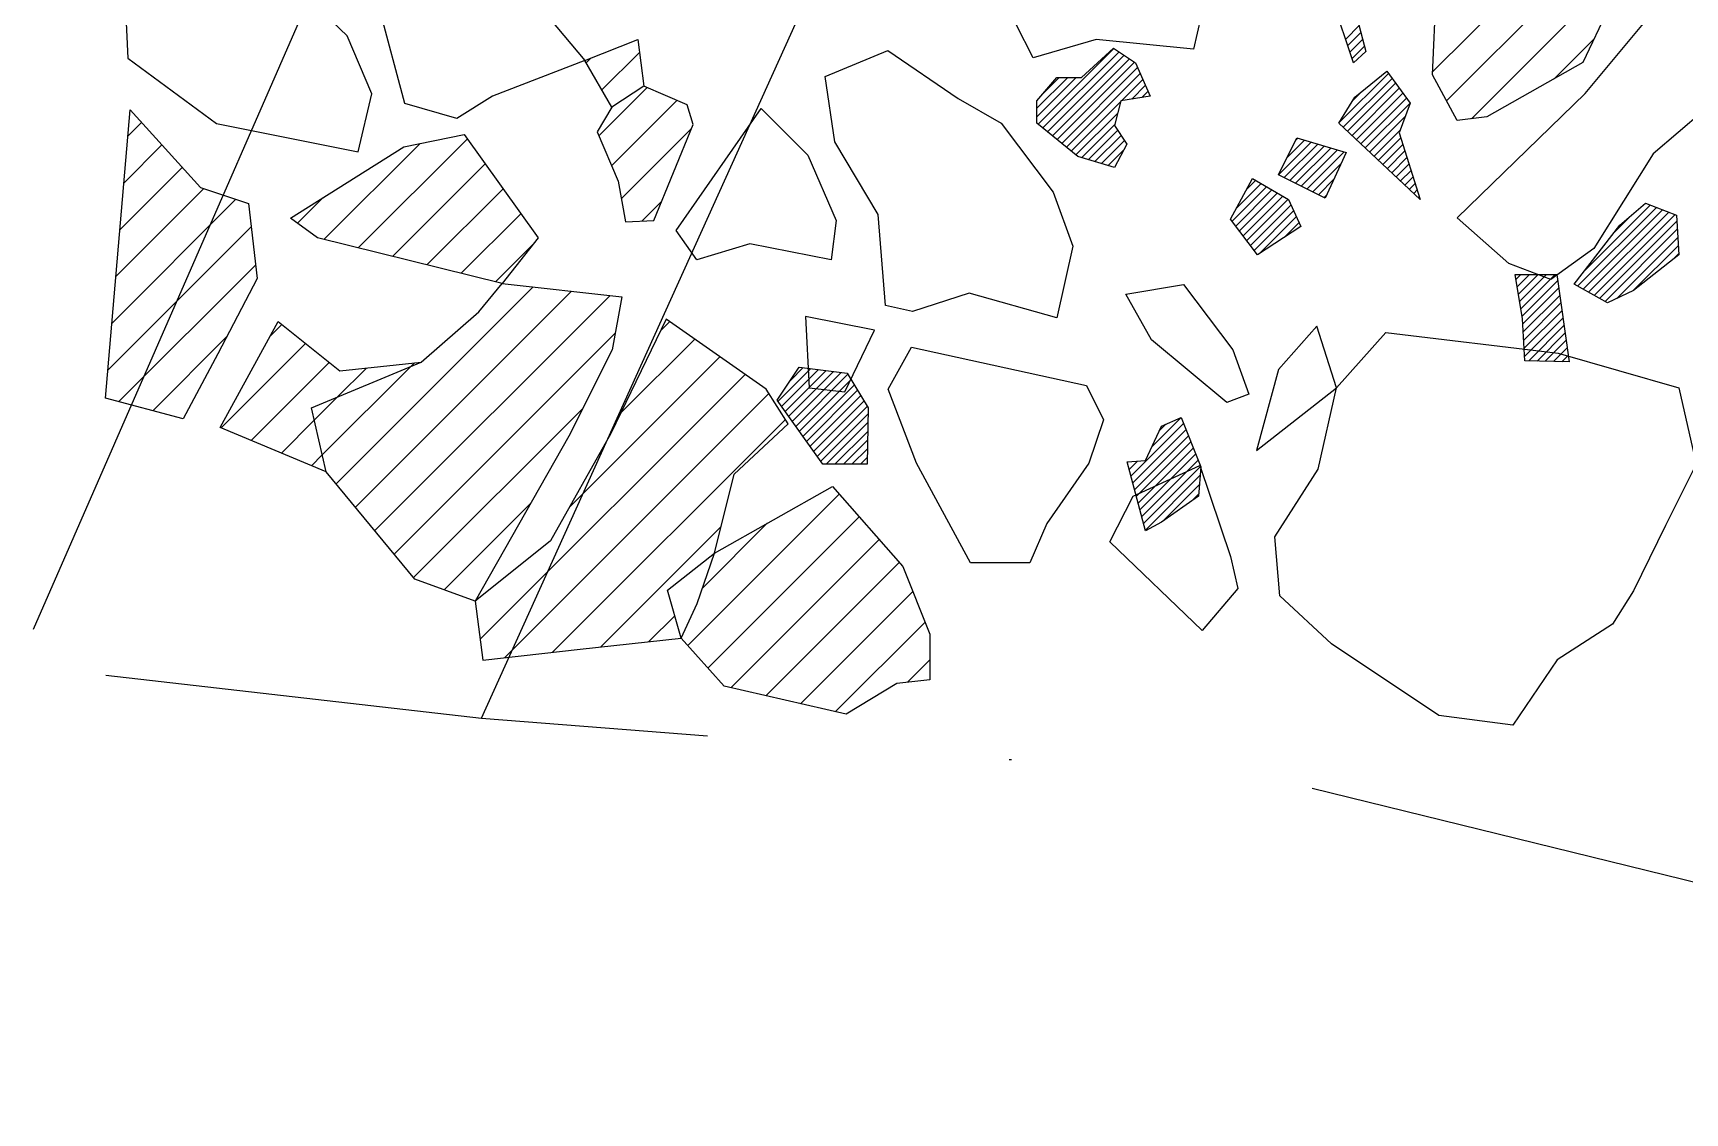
# Model space of a CAD drawing. Header units: metres. Extents: x -854 to -490, y -1463 to -1199.
# Drawn here: x -853.5 to -785.3, y -1374.4 to -1329.7 of the extents above; entities that cross this region are included whole.
import ezdxf

# ---------------------------------------------------------------- set-up
doc = ezdxf.new("R2010")
doc.units = ezdxf.units.M
doc.header["$LTSCALE"] = 25
doc.header["$MEASUREMENT"] = 0
doc.linetypes.add('STRICHPUNKTX2', pattern=[2, 1, -0.5, 0, -0.5])
doc.layers.get('0').update_dxf_attribs({"linetype": 'CONTINUOUS'})
for name, color, linetype in [('FEUER', 1, 'CONTINUOUS'), ('GRABUNGSGRENZE', 3, 'STRICHPUNKTX2'), ('KNOCHEN', 2, 'CONTINUOUS'), ('KNOCHENSCHRAFF', 2, 'CONTINUOUS'), ('STEINE', 4, 'CONTINUOUS'), ('TPROFIL', 3, 'CONTINUOUS')]:
    doc.layers.add(name, color=color, linetype=linetype)

# ---------------------------------------------------------------- blocks, each defined once
blk = doc.blocks.new('*X11')
at = {"color": 0}
for p, q in [((-789.709, -1340.192), (-786.449, -1336.932)), ((-789.482, -1340.318), (-786.197, -1337.033)), ((-789.398, -1339.527), (-786.702, -1336.831)), ((-789.255, -1340.445), (-785.944, -1337.134)), ((-789.027, -1340.571), (-785.692, -1337.235)), ((-788.212, -1337.988), (-787.453, -1337.229)), ((-788.8, -1340.697), (-785.61, -1337.506)), ((-788.573, -1340.823), (-785.589, -1337.839)), ((-788.09, -1340.694), (-785.568, -1338.172)), ((-787.414, -1340.372), (-785.547, -1338.504)), ((-785.787, -1339.098), (-785.526, -1338.837))]:
    blk.add_line(p, q, dxfattribs=at)
blk = doc.blocks.new('*X12')
at = {"color": 0}
for p, q in [((-792.26, -1339.914), (-792.053, -1339.707)), ((-792.209, -1340.217), (-791.699, -1339.707)), ((-792.159, -1340.52), (-791.346, -1339.707)), ((-792.108, -1340.823), (-790.992, -1339.707)), ((-792.057, -1341.126), (-790.638, -1339.707)), ((-792.007, -1341.429), (-790.529, -1339.951)), ((-791.976, -1341.751), (-790.485, -1340.261)), ((-791.956, -1342.085), (-790.441, -1340.57)), ((-791.936, -1342.419), (-790.398, -1340.88)), ((-791.917, -1342.753), (-790.354, -1341.19)), ((-791.897, -1343.087), (-790.31, -1341.5)), ((-791.732, -1343.276), (-790.266, -1341.81)), ((-791.388, -1343.285), (-790.223, -1342.119)), ((-791.044, -1343.295), (-790.179, -1342.429)), ((-790.7, -1343.304), (-790.135, -1342.739)), ((-790.356, -1343.313), (-790.091, -1343.049))]:
    blk.add_line(p, q, dxfattribs=at)
blk = doc.blocks.new('*X13')
at = {"color": 0}
for p, q in [((-799.293, -1329.976), (-798.737, -1329.42)), ((-799.204, -1330.241), (-798.664, -1329.701)), ((-812.001, -1333.492), (-808.87, -1330.361)), ((-811.806, -1333.651), (-808.658, -1330.503)), ((-799.116, -1330.506), (-798.591, -1329.982)), ((-799.027, -1330.771), (-798.518, -1330.262)), ((-811.612, -1333.81), (-808.446, -1330.644)), ((-811.417, -1333.969), (-808.233, -1330.785)), ((-811.223, -1334.128), (-808.021, -1330.927)), ((-811.028, -1334.287), (-807.892, -1331.151)), ((-812.052, -1332.836), (-810.782, -1331.566)), ((-812.052, -1333.19), (-810.429, -1331.566)), ((-811.778, -1332.209), (-811.136, -1331.567)), ((-810.834, -1334.447), (-807.783, -1331.396)), ((-808.562, -1332.529), (-807.674, -1331.64)), ((-808.138, -1332.458), (-807.565, -1331.885)), ((-799.571, -1333.436), (-797.529, -1331.394)), ((-799.397, -1333.616), (-797.379, -1331.599)), ((-799.215, -1333.787), (-797.23, -1331.803)), ((-810.639, -1334.606), (-808.597, -1332.563)), ((-807.714, -1332.387), (-807.457, -1332.13)), ((-799.032, -1333.959), (-797.081, -1332.007)), ((-798.997, -1332.509), (-798.654, -1332.166)), ((-798.85, -1334.13), (-796.931, -1332.211)), ((-798.668, -1334.301), (-796.782, -1332.416)), ((-810.445, -1334.765), (-808.715, -1333.035)), ((-798.485, -1334.472), (-796.633, -1332.62)), ((-798.303, -1334.643), (-796.824, -1333.165)), ((-810.202, -1334.876), (-808.833, -1333.506)), ((-809.93, -1334.957), (-808.716, -1333.743)), ((-809.658, -1335.039), (-808.575, -1333.955)), ((-798.12, -1334.815), (-797.036, -1333.73)), ((-809.386, -1335.12), (-808.433, -1334.167)), ((-809.114, -1335.202), (-808.453, -1334.541)), ((-802.069, -1335.581), (-800.722, -1334.234)), ((-801.837, -1335.703), (-800.45, -1334.316)), ((-801.716, -1334.874), (-800.994, -1334.153)), ((-801.602, -1335.821), (-800.178, -1334.397)), ((-801.366, -1335.939), (-799.906, -1334.479)), ((-801.363, -1334.168), (-801.266, -1334.071)), ((-801.13, -1336.056), (-799.634, -1334.56)), ((-800.894, -1336.174), (-799.362, -1334.642)), ((-797.938, -1334.986), (-797.016, -1334.064)), ((-797.756, -1335.157), (-796.931, -1334.332)), ((-797.573, -1335.328), (-796.847, -1334.601)), ((-800.659, -1336.292), (-799.472, -1335.105)), ((-797.391, -1335.499), (-796.762, -1334.87)), ((-797.209, -1335.671), (-796.677, -1335.139)), ((-803.812, -1336.97), (-802.788, -1335.946)), ((-803.388, -1336.193), (-803.011, -1335.815)), ((-800.423, -1336.41), (-799.772, -1335.759)), ((-797.026, -1335.842), (-796.592, -1335.408)), ((-796.844, -1336.013), (-796.508, -1335.677)), ((-796.662, -1336.184), (-796.423, -1335.945)), ((-803.992, -1337.504), (-802.565, -1336.077)), ((-803.84, -1337.705), (-802.342, -1336.207)), ((-803.687, -1337.906), (-802.119, -1336.338)), ((-803.535, -1338.107), (-801.896, -1336.469)), ((-803.382, -1338.308), (-801.673, -1336.599)), ((-800.187, -1336.528), (-800.072, -1336.412)), ((-796.479, -1336.355), (-796.338, -1336.214)), ((-796.297, -1336.527), (-796.254, -1336.483)), ((-803.23, -1338.509), (-801.558, -1336.838)), ((-803.077, -1338.71), (-801.447, -1337.081)), ((-802.857, -1338.844), (-801.337, -1337.324)), ((-801.825, -1338.165), (-801.226, -1337.567)), ((-822.758, -1344.957), (-821.398, -1343.596)), ((-822.611, -1345.163), (-821.084, -1343.636)), ((-822.464, -1345.37), (-820.771, -1343.676)), ((-822.317, -1345.576), (-820.458, -1343.717)), ((-822.245, -1344.09), (-821.711, -1343.556)), ((-822.17, -1345.783), (-820.144, -1343.757)), ((-822.023, -1345.989), (-819.865, -1343.831)), ((-821.876, -1346.196), (-819.731, -1344.051)), ((-821.729, -1346.402), (-819.597, -1344.271)), ((-821.582, -1346.609), (-819.464, -1344.49)), ((-821.435, -1346.815), (-819.33, -1344.71)), ((-821.288, -1347.022), (-819.196, -1344.93)), ((-821.141, -1347.228), (-819.063, -1345.15)), ((-820.994, -1347.435), (-819.029, -1345.47)), ((-820.763, -1347.557), (-819.037, -1345.832)), ((-820.409, -1347.557), (-819.045, -1346.193)), ((-808.171, -1348.047), (-805.991, -1345.867)), ((-808.096, -1348.326), (-805.89, -1346.12)), ((-807.298, -1346.82), (-806.099, -1345.622)), ((-806.992, -1346.161), (-806.728, -1345.897)), ((-820.055, -1347.557), (-819.052, -1346.554)), ((-819.702, -1347.557), (-819.06, -1346.915)), ((-808.021, -1348.605), (-805.789, -1346.372)), ((-807.947, -1348.883), (-805.688, -1346.625)), ((-807.872, -1349.162), (-805.587, -1346.877)), ((-819.348, -1347.557), (-819.068, -1347.277)), ((-808.32, -1347.489), (-808.279, -1347.448)), ((-808.246, -1347.768), (-807.9, -1347.423)), ((-807.797, -1349.441), (-805.486, -1347.129)), ((-807.722, -1349.72), (-805.385, -1347.382)), ((-807.648, -1349.998), (-805.284, -1347.634)), ((-807.573, -1350.277), (-805.305, -1348.009)), ((-806.85, -1349.908), (-805.337, -1348.395)), ((-805.67, -1349.082), (-805.369, -1348.781))]:
    blk.add_line(p, q, dxfattribs=at)
blk = doc.blocks.new('*X46')
at = {"color": 0}
for p, q in [((-795.703, -1331.336), (-784.499, -1320.133)), ((-795.129, -1332.53), (-782.478, -1319.879)), ((-794.101, -1333.27), (-780.697, -1319.866)), ((-830.033, -1332.079), (-828.48, -1330.525)), ((-790.681, -1331.617), (-789.026, -1329.963)), ((-830.681, -1330.959), (-830.479, -1330.757)), ((-830.16, -1333.974), (-828.169, -1331.982)), ((-829.633, -1335.214), (-826.931, -1332.512)), ((-849.619, -1333.987), (-849.055, -1333.423)), ((-829.23, -1336.579), (-826.327, -1333.676)), ((-849.783, -1335.919), (-848.215, -1334.351)), ((-841.518, -1338.261), (-837.545, -1334.288)), ((-840.1, -1338.61), (-835.594, -1334.104)), ((-849.948, -1337.852), (-847.375, -1335.279)), ((-838.682, -1338.96), (-834.857, -1335.135)), ((-850.277, -1341.716), (-845.158, -1336.597)), ((-850.113, -1339.784), (-846.484, -1336.155)), ((-842.616, -1337.591), (-841.551, -1336.526)), ((-837.263, -1339.309), (-834.12, -1336.166)), ((-828.383, -1337.5), (-827.555, -1336.672)), ((-835.845, -1339.658), (-833.383, -1337.197)), ((-850.442, -1343.649), (-844.526, -1337.733)), ((-834.427, -1340.008), (-832.891, -1338.472)), ((-849.991, -1344.965), (-844.344, -1339.319)), ((-841.016, -1348.365), (-832.872, -1340.221)), ((-840.215, -1349.332), (-831.284, -1340.4)), ((-839.414, -1350.299), (-829.695, -1340.58)), ((-843.734, -1342.244), (-843.266, -1341.776)), ((-838.613, -1351.266), (-829.488, -1342.14)), ((-827.604, -1342.024), (-827.232, -1341.652)), ((-848.598, -1345.341), (-845.543, -1342.285)), ((-845.773, -1346.051), (-842.283, -1342.562)), ((-829.259, -1345.447), (-826.194, -1342.382)), ((-844.527, -1346.572), (-841.301, -1343.347)), ((-841.588, -1347.169), (-837.932, -1343.513)), ((-837.932, -1343.513), (-837.784, -1343.366)), ((-831.382, -1349.338), (-825.156, -1343.112)), ((-840.959, -1344.773), (-839.763, -1343.576)), ((-835.066, -1354.79), (-824.118, -1343.842)), ((-841.92, -1345.733), (-840.959, -1344.773)), ((-834.064, -1355.555), (-823.137, -1344.628)), ((-837.813, -1352.233), (-830.824, -1345.244)), ((-843.28, -1347.094), (-841.92, -1345.733)), ((-832.068, -1355.327), (-822.445, -1345.704)), ((-842.034, -1347.615), (-841.588, -1347.169)), ((-826.484, -1355.046), (-820.225, -1348.787)), ((-836.552, -1352.74), (-832.959, -1349.147)), ((-830.077, -1355.103), (-825.116, -1350.143)), ((-825.882, -1352.676), (-823.198, -1349.993)), ((-825.647, -1355.977), (-819.398, -1349.728)), ((-824.692, -1356.79), (-818.572, -1350.67)), ((-823.257, -1357.123), (-817.746, -1351.612)), ((-821.822, -1357.456), (-817.182, -1352.816)), ((-835.263, -1353.219), (-835.233, -1353.189)), ((-828.09, -1354.885), (-827.021, -1353.815)), ((-820.387, -1357.788), (-816.677, -1354.078)), ((-817.401, -1356.569), (-816.475, -1355.644))]:
    blk.add_line(p, q, dxfattribs=at)

msp = doc.modelspace()

# ---------------------------------------------------------------- linework, layer by layer
at = {"layer": 'GRABUNGSGRENZE', "flags": 128}
msp.add_lwpolyline([(-850.538, -1356.273), (-835.008, -1358.05), (-801.911, -1360.637), (-733.22, -1377.52), (-714.124, -1382.402), (-700.733, -1385.402), (-600.464, -1430.076), (-499.793, -1462.174), (-490.118, -1462.527), (-500.331, -1199.038)], dxfattribs=at)
at = {"layer": 'KNOCHEN'}
for points in [[(-799.732, -1326.879), (-798.408, -1326.522), (-798.204, -1328.049), (-798.815, -1329.119), (-798.458, -1330.493), (-798.967, -1330.952), (-799.833, -1328.355), (-799.732, -1326.879)], [(-811.238, -1331.567), (-810.219, -1331.566), (-808.896, -1330.344), (-807.979, -1330.955), (-807.368, -1332.329), (-808.59, -1332.533), (-808.844, -1333.552), (-808.335, -1334.315), (-808.843, -1335.283), (-810.371, -1334.825), (-812.052, -1333.451), (-812.052, -1332.534), (-811.238, -1331.567)], [(-797.592, -1331.308), (-796.624, -1332.631), (-797.082, -1333.853), (-796.216, -1336.603), (-799.577, -1333.447), (-798.916, -1332.377), (-797.592, -1331.308)], [(-801.308, -1334.058), (-799.271, -1334.669), (-800.136, -1336.553), (-802.072, -1335.586), (-801.308, -1334.058)], [(-803.141, -1335.739), (-801.664, -1336.604), (-801.154, -1337.724), (-802.936, -1338.896), (-804.057, -1337.42), (-803.141, -1335.739)], [(-789.85, -1340.114), (-787.967, -1337.669), (-786.898, -1336.753), (-785.625, -1337.261), (-785.523, -1338.891), (-787.406, -1340.368), (-788.475, -1340.877), (-789.85, -1340.114)], [(-792.294, -1339.707), (-790.563, -1339.707), (-790.053, -1343.322), (-791.886, -1343.271), (-791.988, -1341.54), (-792.294, -1339.707)], [(-822.792, -1344.91), (-821.876, -1343.535), (-819.89, -1343.789), (-819.024, -1345.215), (-819.074, -1347.557), (-820.907, -1347.557), (-822.792, -1344.91)], [(-808.331, -1347.452), (-807.567, -1347.4), (-806.905, -1345.975), (-806.091, -1345.618), (-805.276, -1347.654), (-805.377, -1348.876), (-806.904, -1349.946), (-807.566, -1350.303), (-808.331, -1347.452)]]:
    msp.add_lwpolyline(points, dxfattribs=at)
at = {"layer": 'STEINE'}
for points in [[(-777.89, -1321.475), (-781.149, -1323.563), (-783.796, -1323.259), (-786.698, -1326.264), (-788.428, -1328.708), (-789.497, -1330.949), (-793.467, -1333.19), (-794.689, -1333.344), (-795.708, -1331.46), (-795.557, -1328.049), (-790.517, -1323.668), (-788.226, -1322.904), (-785.07, -1320.204), (-780.997, -1319.694), (-777.89, -1321.475)], [(-849.629, -1330.764), (-845.962, -1333.461), (-840.106, -1334.63), (-839.547, -1332.237), (-840.566, -1329.844), (-845.914, -1324.703), (-849.632, -1321.751), (-849.988, -1323.126), (-849.629, -1330.764)], [(-781.149, -1323.563), (-780.333, -1325.804), (-780.027, -1328.96), (-783.488, -1332.067), (-786.593, -1334.716), (-789.036, -1338.637), (-790.818, -1339.911), (-792.549, -1339.249), (-794.688, -1337.366), (-789.394, -1332.222), (-785.882, -1327.995), (-783.796, -1323.259)], [(-839.243, -1328.673), (-836.851, -1325.413), (-833.846, -1327.144), (-830.739, -1330.86), (-834.557, -1332.337), (-836.033, -1333.254), (-838.172, -1332.644), (-838.172, -1332.644), (-839.243, -1328.673)], [(-812.205, -1330.752), (-812.919, -1329.378), (-810.73, -1327.748), (-807.878, -1327.594), (-806.86, -1327.339), (-805.281, -1329.07), (-805.586, -1330.394), (-809.609, -1329.988), (-812.205, -1330.752)], [(-830.739, -1330.86), (-828.55, -1329.993), (-828.295, -1331.928)], [(-820.81, -1331.519), (-818.214, -1330.449), (-815.311, -1332.433), (-813.528, -1333.451), (-811.389, -1336.302), (-810.574, -1338.542), (-811.235, -1341.495), (-814.85, -1340.478), (-817.192, -1341.243), (-818.312, -1340.988), (-818.619, -1337.221), (-820.402, -1334.217), (-820.81, -1331.519)], [(-829.618, -1332.794), (-830.739, -1330.86)], [(-829.057, -1337.529), (-827.886, -1337.478), (-826.257, -1333.506), (-826.512, -1332.691), (-828.295, -1331.928), (-829.618, -1332.794), (-830.229, -1333.813), (-829.363, -1335.849), (-829.057, -1337.529)], [(-849.526, -1332.902), (-846.623, -1336.109), (-844.637, -1336.77), (-844.28, -1339.876), (-845.908, -1342.982), (-847.333, -1345.681), (-850.541, -1344.817), (-849.526, -1332.902)], [(-823.457, -1332.843), (-821.522, -1334.777), (-820.35, -1337.476), (-820.553, -1339.105), (-823.914, -1338.444), (-826.103, -1339.107), (-826.969, -1337.885), (-823.457, -1332.843)], [(-835.728, -1333.916), (-832.672, -1338.192), (-834.148, -1340.077), (-841.786, -1338.195), (-842.906, -1337.381), (-838.223, -1334.426), (-835.728, -1333.916)], [(-834.148, -1340.077), (-829.208, -1340.635), (-829.615, -1342.825), (-831.396, -1346.389), (-835.264, -1353.213), (-837.759, -1352.298), (-841.426, -1347.869), (-842.038, -1345.222), (-837.507, -1343.336), (-835.115, -1341.248), (-834.148, -1340.077)], [(-808.384, -1340.527), (-805.991, -1340.119), (-803.953, -1342.817), (-803.291, -1344.65), (-804.207, -1345.006), (-807.314, -1342.411), (-808.384, -1340.527)], [(-819.991, -1344.553), (-818.77, -1342.007), (-821.622, -1341.448), (-821.468, -1344.401), (-819.991, -1344.553)], [(-841.426, -1347.869), (-845.806, -1346.037), (-843.414, -1341.658), (-840.867, -1343.694), (-837.507, -1343.336)], [(-826.76, -1354.738), (-827.321, -1352.753), (-825.386, -1351.225), (-824.573, -1347.966), (-822.333, -1345.877), (-823.25, -1344.452), (-827.375, -1341.551), (-829.665, -1346.287), (-832.159, -1350.718), (-835.264, -1353.213), (-834.957, -1355.657), (-830.935, -1355.198), (-826.76, -1354.738)], [(-799.676, -1344.394), (-800.491, -1341.848), (-802.069, -1343.631), (-802.985, -1346.992), (-799.676, -1344.394)], [(-799.676, -1344.394), (-797.64, -1342.102), (-790.511, -1342.966), (-785.521, -1344.39), (-784.807, -1347.546), (-786.079, -1350.092), (-787.402, -1352.791), (-788.267, -1354.166), (-790.558, -1355.644), (-792.39, -1358.343), (-795.446, -1357.936), (-799.876, -1354.985), (-802.015, -1353), (-802.22, -1350.556), (-800.438, -1347.755), (-799.676, -1344.394)], [(-818.209, -1344.451), (-817.242, -1342.719), (-810.012, -1344.295), (-809.299, -1345.721), (-809.909, -1347.503), (-811.639, -1349.998), (-812.352, -1351.628), (-814.796, -1351.629), (-817.037, -1347.505), (-818.209, -1344.451)], [(-809.042, -1350.761), (-808.076, -1348.877), (-805.326, -1347.603), (-804.052, -1351.371), (-803.747, -1352.695), (-805.223, -1354.426), (-809.042, -1350.761)], [(-820.499, -1348.474), (-817.596, -1351.782), (-816.475, -1354.582), (-816.474, -1356.466), (-817.849, -1356.619), (-819.936, -1357.893), (-824.977, -1356.723), (-826.76, -1354.738), (-826.099, -1353.312), (-825.386, -1351.225), (-820.499, -1348.474)]]:
    msp.add_lwpolyline(points, dxfattribs=at)
at = {"layer": 'TPROFIL'}
for points in [[(-785.922, -1199.685), (-853.542, -1354.39)], [(-835.008, -1358.05), (-763.722, -1200.34)]]:
    msp.add_lwpolyline(points, dxfattribs=at)

# ---------------------------------------------------------------- block references
at = {"layer": 'FEUER'}
msp.add_blockref('*X46', (0, 0), dxfattribs=at)
at = {"layer": 'KNOCHENSCHRAFF'}
for name in ['*X13', '*X11', '*X12']:
    msp.add_blockref(name, (0, 0), dxfattribs=at)

doc.saveas('drawing.dxf')
